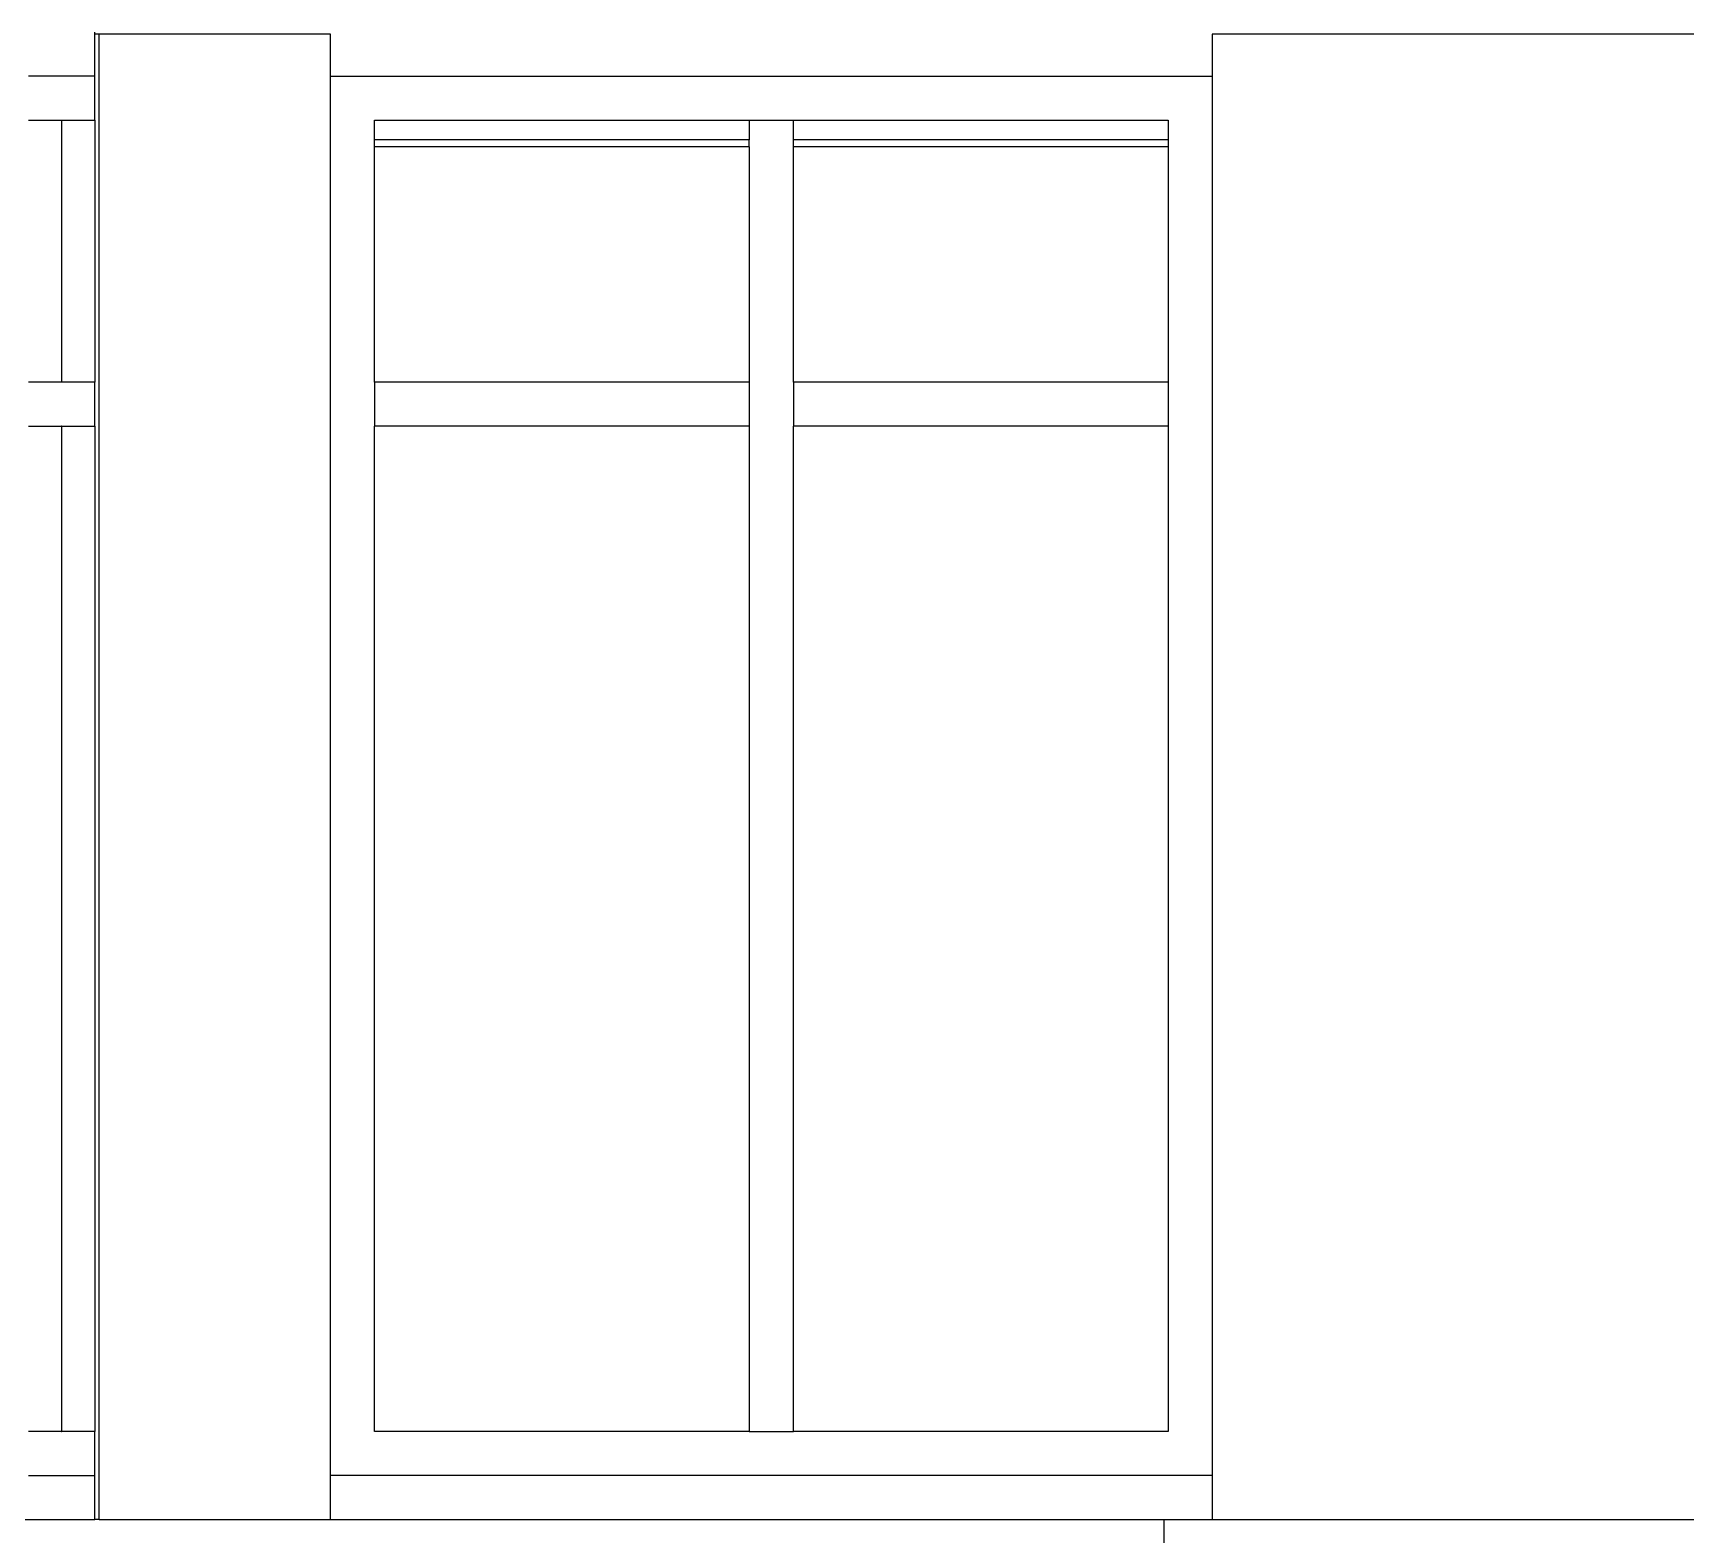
# Model space of a CAD drawing. Extents: x -35.6 to 35.6, y -12.2 to 13.4.
# Drawn here: x -18.735 to -14.985, y 7.424 to 10.831 of the extents above; entities that cross this region are included whole.
import ezdxf

# ---------------------------------------------------------------- set-up
doc = ezdxf.new("R2010")
doc.units = 0
doc.layers.get('0').update_dxf_attribs({"linetype": 'CONTINUOUS'})
doc.layers.add('SECTIONCUTEDGES', color=7, linetype='CONTINUOUS')

msp = doc.modelspace()

# ---------------------------------------------------------------- linework, layer by layer
for p, q in [((-18.5852, 10.8286), (-18.5952, 10.8286)), ((-18.5852, 7.4586), (-18.5852, 10.8286)), ((-18.0602, 10.8286), (-18.5852, 10.8286)), ((-18.0602, 10.7329), (-18.0602, 10.8286)), ((-14.9102, 10.8286), (-16.0602, 10.8286)), ((-16.0602, 10.8286), (-16.0602, 10.7329)), ((-18.0602, 10.7329), (-16.0602, 10.7329)), ((-18.0602, 7.5586), (-18.0602, 10.7329)), ((-16.0602, 10.7329), (-16.0602, 7.5586)), ((-18.5952, 10.6329), (-18.5952, 10.0386)), ((-17.9602, 10.5889), (-17.9602, 10.6329)), ((-17.9602, 10.6329), (-17.1102, 10.6329)), ((-17.1102, 10.6329), (-17.0102, 10.6329)), ((-17.1102, 10.6329), (-17.1102, 10.5889)), ((-17.0102, 10.5889), (-17.0102, 10.6329)), ((-17.0102, 10.6329), (-16.1602, 10.6329)), ((-16.1602, 10.6329), (-16.1602, 10.5889)), ((-17.1102, 10.5889), (-17.9602, 10.5889)), ((-17.9602, 10.5729), (-17.9602, 10.5889)), ((-17.1102, 10.5729), (-17.1102, 10.5889)), ((-16.1602, 10.5889), (-17.0102, 10.5889)), ((-17.0102, 10.5729), (-17.0102, 10.5889)), ((-16.1602, 10.5889), (-16.1602, 10.5729)), ((-17.9602, 10.0386), (-17.9602, 10.5729)), ((-17.1102, 10.5729), (-17.9602, 10.5729)), ((-17.1102, 10.5729), (-17.1102, 10.0386)), ((-17.0102, 10.0386), (-17.0102, 10.5729)), ((-16.1602, 10.5729), (-17.0102, 10.5729)), ((-16.1602, 10.5729), (-16.1602, 10.0386)), ((-17.1102, 10.0386), (-17.9602, 10.0386)), ((-17.9602, 10.0386), (-17.9602, 9.9386)), ((-17.1102, 10.0386), (-17.1102, 9.9386)), ((-16.1602, 10.0386), (-17.0102, 10.0386)), ((-17.0102, 10.0386), (-17.0102, 9.9386)), ((-16.1602, 10.0386), (-16.1602, 9.9386)), ((-18.5952, 9.9386), (-18.5952, 7.6586)), ((-17.1102, 9.9386), (-17.9602, 9.9386)), ((-17.9602, 7.6586), (-17.9602, 9.9386)), ((-17.1102, 9.9386), (-17.1102, 7.6586)), ((-16.1602, 9.9386), (-17.0102, 9.9386)), ((-17.0102, 7.6586), (-17.0102, 9.9386)), ((-16.1602, 9.9386), (-16.1602, 7.6586)), ((-17.1102, 7.6586), (-17.9602, 7.6586)), ((-17.1102, 7.6586), (-17.0102, 7.6586)), ((-16.1602, 7.6586), (-17.0102, 7.6586)), ((-16.0602, 7.5586), (-18.0602, 7.5586)), ((-18.0602, 7.4586), (-18.0602, 7.5586)), ((-16.0602, 7.5586), (-16.0602, 7.4586))]:
    msp.add_line(p, q)
at = {"layer": 'SECTIONCUTEDGES'}
for p, q in [((-18.5952, 10.8286), (-18.5952, 10.8329)), ((-18.5952, 10.7329), (-18.5952, 10.8286)), ((-18.5952, 10.7329), (-18.7452, 10.7329)), ((-18.5952, 10.6329), (-18.5952, 10.7329)), ((-18.7452, 10.6329), (-18.6705, 10.6329)), ((-18.6705, 10.6329), (-18.6705, 10.0386)), ((-18.6705, 10.6329), (-18.5952, 10.6329)), ((-18.6705, 10.0386), (-18.7452, 10.0386)), ((-18.5952, 10.0386), (-18.6705, 10.0386)), ((-18.5952, 9.9386), (-18.5952, 10.0386)), ((-18.7452, 9.9386), (-18.6705, 9.9386)), ((-18.6705, 9.9386), (-18.6705, 7.6586)), ((-18.6702, 9.9386), (-18.6705, 9.9386)), ((-18.6702, 9.9386), (-18.5952, 9.9386)), ((-18.6702, 7.6586), (-18.6702, 9.9386)), ((-18.6705, 7.6586), (-18.7452, 7.6586)), ((-18.6705, 7.6586), (-18.6702, 7.6586)), ((-18.5952, 7.6586), (-18.6702, 7.6586)), ((-18.5952, 7.5586), (-18.5952, 7.6586)), ((-18.7452, 7.5586), (-18.5952, 7.5586)), ((-18.5952, 7.4586), (-18.5952, 7.5586)), ((-18.7952, 7.4586), (-18.5952, 7.4586)), ((-18.5852, 7.4586), (-18.5952, 7.4586)), ((-18.5852, 7.4586), (-18.0602, 7.4586)), ((-18.0602, 7.4586), (-16.1689, 7.4586)), ((-16.1689, 7.3386), (-16.1689, 7.4586)), ((-16.1689, 7.4586), (-16.0602, 7.4586)), ((-16.0602, 7.4586), (-14.9102, 7.4586))]:
    msp.add_line(p, q, dxfattribs=at)

doc.saveas('drawing.dxf')
